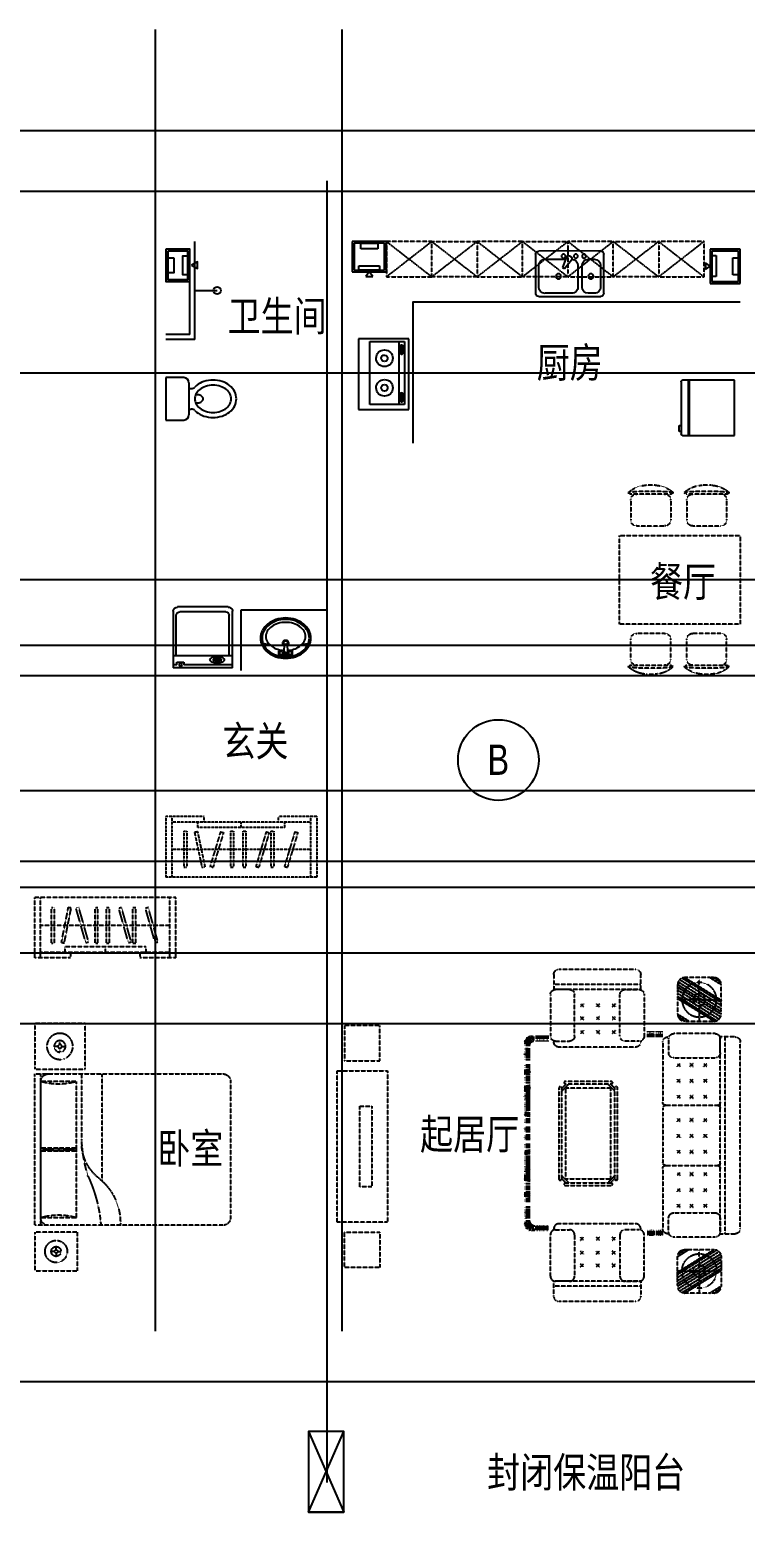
# Model space of a CAD drawing. Extents: x -1000 to 64800, y -15635 to 13400.
# Drawn here: x 11950 to 19050, y -1295 to 13400 of the extents above; entities that cross this region are included whole.
import ezdxf
from ezdxf.enums import TextEntityAlignment as Align

# ---------------------------------------------------------------- set-up
doc = ezdxf.new("R2010")
doc.units = 0
doc.header["$LTSCALE"] = 10
doc.header["$MEASUREMENT"] = 0
doc.linetypes.add('CENTER2', pattern=[1.125, 0.75, -0.125, 0.125, -0.125])
doc.linetypes.add('DASH', pattern=[0.35, 0.25, -0.1])
doc.layers.add('DOTE', color=1, linetype='CENTER2', plot=False)
for name, color, linetype in [('line', 4, 'Continuous'), ('TEXT', 7, 'Continuous'), ('厨具洁具', 8, 'Continuous'), ('平面家具', 134, 'DASH')]:
    doc.layers.add(name, color=color, linetype=linetype)
doc.styles.add('DIM_FONT', font='', dxfattribs={"width": 0.8})
doc.styles.add('ST', font='SIMYOU.TTF', dxfattribs={"width": 0.8})
doc.styles.get("Standard").update_dxf_attribs({"font": 'gbenor.shx', "bigfont": 'gbcbig.shx'})
doc.styles.get('DIM_FONT').set_extended_font_data('Technical')

# ---------------------------------------------------------------- blocks, each defined once
blk = doc.blocks.new('M_C47JEV')
for p, q in [((381, 770), (-381, 770)), ((-465, 250), (-465, 661)), ((-431, 711), (-431, 720)), ((-415, 711), (-275, 711)), ((-225, 661), (-225, 250)), ((-136, 606), (-166, 637)), ((-166, 606), (-136, 637)), ((-9, 606), (21, 637)), ((21, 606), (-9, 637)), ((179, 606), (149, 637)), ((149, 606), (179, 637)), ((225, 661), (225, 250)), ((415, 711), (275, 711)), ((431, 711), (431, 720)), ((465, 250), (465, 661)), ((-136, 469), (-166, 499)), ((-166, 469), (-136, 499)), ((21, 469), (-9, 499)), ((-9, 469), (21, 499)), ((179, 469), (149, 499)), ((149, 469), (179, 499)), ((-136, 342), (-166, 372)), ((-166, 342), (-136, 372)), ((21, 342), (-9, 372)), ((-9, 342), (21, 372)), ((179, 342), (149, 372)), ((149, 342), (179, 372)), ((-431, 50), (-431, 203)), ((431, 200), (-431, 200)), ((431, 150), (-431, 150)), ((-275, 200), (-415, 200)), ((275, 200), (415, 200)), ((431, 200), (431, 50)), ((381, 0), (-381, 0))]:
    blk.add_line(p, q)
for centre, start, end in [((-381, 720), 90, 180), ((381, 720), 360, 90), ((-415, 661), 90, 180), ((-275, 661), 0, 90), ((275, 661), 90, 180), ((415, 661), 0, 90), ((-415, 250), 180, 270), ((-275, 250), 270, 0), ((275, 250), 180, 270), ((415, 250), 270, 0), ((-381, 50), 180, 270), ((381, 50), 270, 0)]:
    blk.add_arc(centre, 50, start, end)
at = {"style": 'DIM_FONT', "width": 0.8, "flags": 9}
for tag in ['XSIZE', 'YSIZE']:
    blk.add_attdef(tag, (0, 0), '', height=0.5, dxfattribs=at)
blk = doc.blocks.new('M_C46QQU')
for p, q in [((-925, 770), (-327, 770)), ((-298, 740), (-298, 230)), ((-269, 770), (269, 770)), ((298, 740), (298, 230)), ((327, 770), (925, 770)), ((-1008, 250), (-1008, 661)), ((-975, 711), (-975, 720)), ((-958, 711), (-818, 711)), ((-768, 661), (-768, 250)), ((-713, 627), (-683, 597)), ((-683, 627), (-713, 597)), ((-556, 627), (-526, 597)), ((-526, 627), (-556, 597)), ((-398, 627), (-368, 597)), ((-368, 627), (-398, 597)), ((-138, 627), (-168, 597)), ((-168, 627), (-138, 597)), ((20, 627), (-11, 597)), ((-11, 627), (20, 597)), ((177, 627), (147, 597)), ((147, 627), (177, 597)), ((368, 627), (398, 597)), ((398, 627), (368, 597)), ((526, 627), (556, 597)), ((556, 627), (526, 597)), ((683, 627), (713, 597)), ((713, 627), (683, 597)), ((768, 661), (768, 250)), ((958, 711), (818, 711)), ((975, 711), (975, 720)), ((1008, 250), (1008, 661)), ((-713, 500), (-683, 469)), ((-683, 500), (-713, 469)), ((-556, 500), (-526, 469)), ((-526, 500), (-556, 469)), ((-398, 500), (-368, 469)), ((-368, 500), (-398, 469)), ((-138, 500), (-168, 469)), ((-168, 500), (-138, 469)), ((20, 500), (-11, 469)), ((-11, 500), (20, 469)), ((177, 500), (147, 469)), ((147, 500), (177, 469)), ((368, 500), (398, 469)), ((398, 500), (368, 469)), ((526, 500), (556, 469)), ((556, 500), (526, 469)), ((683, 500), (713, 469)), ((713, 500), (683, 469)), ((-713, 363), (-683, 332)), ((-683, 363), (-713, 332)), ((-526, 363), (-556, 332)), ((-556, 363), (-526, 332)), ((-398, 363), (-368, 332)), ((-368, 363), (-398, 332)), ((-138, 363), (-168, 332)), ((-168, 363), (-138, 332)), ((-11, 363), (20, 332)), ((20, 363), (-11, 332)), ((177, 363), (147, 332)), ((147, 363), (177, 332)), ((368, 363), (398, 332)), ((398, 363), (368, 332)), ((556, 363), (526, 332)), ((526, 363), (556, 332)), ((683, 363), (713, 332)), ((713, 363), (683, 332)), ((-975, 50), (-975, 203)), ((975, 200), (-975, 200)), ((975, 150), (-975, 150)), ((-818, 200), (-958, 200)), ((818, 200), (958, 200)), ((975, 200), (975, 50)), ((925, 0), (-925, 0))]:
    blk.add_line(p, q)
for centre, radius, start, end in [((-925, 720), 50, 90, 180), ((-328, 740), 30, 360, 90), ((-268, 740), 30, 90, 180), ((268, 740), 30, 0, 90), ((328, 740), 30, 90, 180), ((925, 720), 50, 360, 90), ((-958, 661), 50, 90, 180), ((-818, 661), 50, 0, 90), ((818, 661), 50, 90, 180), ((958, 661), 50, 0, 90), ((-958, 250), 50, 180, 270), ((-818, 250), 50, 270, 0), ((-328, 230), 30, 270, 0), ((-268, 230), 30, 180, 270), ((268, 230), 30, 270, 360), ((328, 230), 30, 180, 270), ((818, 250), 50, 180, 270), ((958, 250), 50, 270, 0), ((-925, 50), 50, 180, 270), ((925, 50), 50, 270, 0)]:
    blk.add_arc(centre, radius, start, end)
at = {"style": 'DIM_FONT', "width": 0.8, "flags": 9}
for tag in ['XSIZE', 'YSIZE']:
    blk.add_attdef(tag, (0, 0), '', height=0.5, dxfattribs=at)
blk = doc.blocks.new('nmgf')
at = {"layer": '平面家具'}
for p, q in [((24435, 21342), (24435, 21548)), ((24435, 21342), (24229, 21342)), ((24435, 21342), (24641, 21342)), ((24435, 21342), (24435, 21136)), ((23925, 20971), (23925, 21031)), ((23940, 20971), (23940, 21031)), ((23949, 20971), (23943, 21031)), ((23952, 20971), (23946, 21031)), ((23960, 20971), (23954, 21031)), ((23969, 20971), (23963, 21031)), ((23978, 20971), (23973, 21031)), ((23985, 20971), (23985, 21031)), ((24012, 20971), (24012, 21031)), ((24026, 20971), (24026, 21031)), ((24030, 20971), (24030, 21031)), ((24044, 20971), (24044, 21031)), ((24046, 20971), (24046, 21031)), ((24051, 20971), (24051, 21031)), ((24051, 20971), (24051, 21031)), ((24052, 20971), (24052, 21031)), ((24066, 20971), (24066, 21031)), ((22759, 20897), (22698, 20910)), ((22758, 20887), (22698, 20887)), ((22760, 20901), (22699, 20915)), ((22761, 20903), (22701, 20928)), ((22763, 20906), (22702, 20931)), ((22764, 20911), (22706, 20940)), ((22766, 20916), (22713, 20955)), ((22771, 20918), (22720, 20962)), ((22773, 20919), (22724, 20966)), ((22776, 20921), (22727, 20970)), ((22777, 20923), (22745, 20980)), ((22783, 20925), (22754, 20982)), ((22789, 20927), (22774, 20988)), ((22793, 20927), (22793, 20988)), ((22816, 20988), (22816, 20928)), ((22829, 20988), (22829, 20928)), ((22833, 20988), (22833, 20928)), ((22848, 20988), (22848, 20928)), ((22849, 20988), (22849, 20928)), ((22855, 20988), (22855, 20928)), ((22855, 20988), (22855, 20928)), ((22856, 20988), (22856, 20928)), ((22869, 20988), (22869, 20928)), ((22879, 20988), (22879, 20928)), ((22887, 20988), (22887, 20928)), ((22888, 20988), (22888, 20928)), ((22903, 20988), (22903, 20928)), ((22917, 20988), (22917, 20928)), ((22927, 20988), (22927, 20928)), ((22933, 20988), (22933, 20928)), ((22758, 20852), (22698, 20858)), ((22758, 20840), (22698, 20846)), ((22758, 20828), (22698, 20828)), ((22758, 20820), (22698, 20820)), ((22758, 20804), (22698, 20808)), ((22758, 20798), (22698, 20802)), ((22758, 20794), (22698, 20798)), ((22758, 20789), (22698, 20793)), ((22758, 20782), (22698, 20782)), ((22758, 20771), (22698, 20771)), ((22758, 20748), (22698, 20748)), ((22758, 20693), (22698, 20693)), ((22758, 20686), (22698, 20686)), ((22758, 20671), (22698, 20671)), ((22758, 20651), (22698, 20640)), ((22758, 20643), (22698, 20632)), ((22758, 20639), (22698, 20628)), ((22758, 20635), (22698, 20624)), ((22758, 20633), (22698, 20621)), ((22758, 20626), (22698, 20615)), ((22758, 20621), (22698, 20610)), ((22758, 20620), (22698, 20609)), ((22758, 20599), (22698, 20599)), ((22758, 20575), (22698, 20575)), ((22758, 20573), (22698, 20573)), ((22758, 20559), (22698, 20559)), ((22758, 20558), (22698, 20558)), ((22758, 20555), (22698, 20555)), ((22758, 20554), (22698, 20554)), ((22758, 20543), (22698, 20543)), ((22758, 20519), (22698, 20519)), ((22758, 20493), (22698, 20480)), ((22758, 20492), (22698, 20479)), ((22758, 20485), (22698, 20472)), ((22758, 20482), (22698, 20469)), ((22758, 20478), (22698, 20465)), ((22758, 20477), (22698, 20464)), ((22758, 20474), (22698, 20461)), ((22758, 20466), (22698, 20453)), ((22758, 20464), (22698, 20451)), ((22758, 20461), (22698, 20448)), ((22758, 20447), (22698, 20434)), ((22758, 20431), (22698, 20431)), ((23043, 20472), (23043, 19563)), ((23053, 20482), (23058, 20482)), ((23068, 20435), (23141, 20507)), ((23068, 20463), (23112, 20507)), ((23068, 20472), (23068, 19563)), ((23094, 20522), (23094, 20517)), ((23563, 20532), (23104, 20532)), ((23563, 20507), (23104, 20507)), ((23598, 20435), (23526, 20507)), ((23598, 20463), (23554, 20507)), ((23573, 20522), (23573, 20517)), ((23598, 19563), (23598, 20472)), ((23613, 20482), (23608, 20482)), ((23623, 19563), (23623, 20472)), ((22758, 20414), (22698, 20414)), ((22758, 20399), (22698, 20399)), ((22758, 20390), (22698, 20396)), ((22758, 20387), (22698, 20393)), ((22758, 20379), (22698, 20385)), ((22758, 20370), (22698, 20375)), ((22758, 20361), (22698, 20366)), ((22758, 20354), (22698, 20354)), ((22758, 20349), (22698, 20349)), ((22758, 20342), (22698, 20342)), ((22758, 20327), (22698, 20327)), ((22758, 20314), (22698, 20314)), ((22758, 20303), (22698, 20303)), ((22758, 20302), (22698, 20302)), ((22758, 20297), (22698, 20297)), ((22758, 20288), (22698, 20288)), ((22758, 20283), (22698, 20283)), ((22758, 20277), (22698, 20277)), ((22758, 20264), (22698, 20264)), ((22758, 20252), (22698, 20252)), ((22758, 20247), (22698, 20247)), ((22758, 20218), (22698, 20227)), ((22758, 20203), (22698, 20212)), ((22758, 20197), (22698, 20207)), ((22758, 20185), (22698, 20194)), ((22758, 20159), (22698, 20159)), ((22758, 20147), (22698, 20147)), ((22758, 20136), (22698, 20136)), ((22758, 20130), (22698, 20130)), ((22758, 20127), (22698, 20127)), ((22758, 20077), (22698, 20077)), ((22758, 20070), (22698, 20065)), ((22758, 20069), (22698, 20064)), ((22758, 20061), (22698, 20056)), ((22758, 20058), (22698, 20054)), ((22758, 20054), (22698, 20049)), ((22758, 20034), (22698, 20034)), ((22758, 20000), (22698, 20000)), ((22758, 19981), (22698, 19986)), ((22758, 19976), (22698, 19981)), ((22758, 19974), (22698, 19979)), ((22758, 19966), (22698, 19971)), ((22758, 19965), (22698, 19970)), ((22758, 19958), (22698, 19958)), ((22758, 19908), (22698, 19908)), ((22758, 19905), (22698, 19905)), ((22758, 19899), (22698, 19899)), ((22758, 19887), (22698, 19887)), ((22758, 19876), (22698, 19876)), ((22758, 19850), (22698, 19841)), ((22758, 19837), (22698, 19828)), ((22758, 19832), (22698, 19822)), ((22758, 19817), (22698, 19808)), ((22758, 19788), (22698, 19788)), ((22758, 19782), (22698, 19782)), ((22758, 19771), (22698, 19771)), ((22758, 19757), (22698, 19757)), ((22758, 19752), (22698, 19752)), ((22758, 19747), (22698, 19747)), ((22758, 19738), (22698, 19738)), ((22758, 19732), (22698, 19732)), ((22758, 19732), (22698, 19732)), ((22758, 19721), (22698, 19721)), ((22758, 19708), (22698, 19708)), ((22758, 19692), (22698, 19692)), ((22758, 19685), (22698, 19685)), ((22758, 19681), (22698, 19681)), ((22758, 19674), (22698, 19668)), ((22758, 19665), (22698, 19659)), ((22758, 19656), (22698, 19650)), ((22758, 19648), (22698, 19642)), ((22758, 19644), (22698, 19639)), ((22758, 19636), (22698, 19636)), ((22758, 19620), (22698, 19620)), ((22758, 19604), (22698, 19604)), ((22758, 19588), (22698, 19601)), ((22758, 19574), (22698, 19587)), ((22758, 19571), (22698, 19584)), ((22758, 19568), (22698, 19581)), ((22758, 19560), (22698, 19573)), ((22758, 19558), (22698, 19571)), ((22758, 19557), (22698, 19570)), ((22758, 19552), (22698, 19565)), ((22758, 19550), (22698, 19563)), ((22758, 19543), (22698, 19556)), ((22758, 19542), (22698, 19555)), ((23053, 19553), (23058, 19553)), ((23068, 19600), (23141, 19527)), ((23068, 19571), (23112, 19527)), ((23598, 19600), (23526, 19527)), ((23598, 19571), (23554, 19527)), ((23613, 19553), (23608, 19553)), ((22758, 19516), (22698, 19516)), ((22758, 19491), (22698, 19491)), ((22758, 19481), (22698, 19481)), ((22758, 19480), (22698, 19480)), ((22758, 19476), (22698, 19476)), ((22758, 19475), (22698, 19475)), ((22758, 19461), (22698, 19461)), ((22758, 19460), (22698, 19460)), ((22758, 19436), (22698, 19436)), ((22758, 19415), (22698, 19426)), ((22758, 19413), (22698, 19425)), ((22758, 19409), (22698, 19420)), ((22758, 19402), (22698, 19413)), ((22758, 19400), (22698, 19411)), ((22758, 19395), (22698, 19406)), ((22758, 19392), (22698, 19403)), ((23094, 19512), (23094, 19517)), ((23104, 19527), (23563, 19527)), ((23104, 19502), (23563, 19502)), ((23573, 19512), (23573, 19517)), ((22758, 19384), (22698, 19395)), ((22758, 19364), (22698, 19364)), ((22758, 19348), (22698, 19348)), ((22758, 19341), (22698, 19341)), ((22758, 19286), (22698, 19286)), ((22758, 19264), (22698, 19264)), ((22758, 19253), (22698, 19253)), ((22758, 19246), (22698, 19242)), ((22758, 19241), (22698, 19237)), ((22758, 19237), (22698, 19232)), ((22758, 19231), (22698, 19227)), ((22758, 19214), (22698, 19214)), ((22758, 19207), (22698, 19207)), ((22758, 19194), (22698, 19189)), ((22758, 19182), (22698, 19177)), ((22758, 19147), (22698, 19147)), ((22759, 19138), (22698, 19124)), ((22760, 19133), (22699, 19119)), ((22761, 19131), (22701, 19107)), ((22763, 19128), (22702, 19104)), ((22764, 19124), (22706, 19095)), ((22766, 19119), (22713, 19079)), ((22771, 19117), (22720, 19073)), ((22773, 19115), (22724, 19068)), ((22776, 19113), (22727, 19065)), ((22777, 19111), (22745, 19055)), ((22783, 19110), (22754, 19052)), ((22789, 19108), (22774, 19047)), ((22793, 19107), (22793, 19047)), ((22816, 19047), (22816, 19107)), ((22829, 19047), (22829, 19107)), ((22833, 19047), (22833, 19107)), ((22848, 19047), (22848, 19107)), ((22849, 19047), (22849, 19107)), ((22855, 19047), (22855, 19107)), ((22855, 19047), (22855, 19107)), ((22856, 19047), (22856, 19107)), ((22869, 19047), (22869, 19107)), ((22879, 19047), (22879, 19107)), ((22887, 19047), (22887, 19107)), ((22888, 19047), (22888, 19107)), ((22903, 19047), (22903, 19107)), ((22917, 19047), (22917, 19107)), ((22927, 19047), (22927, 19107)), ((22933, 19047), (22933, 19107)), ((23925, 19063), (23925, 19003)), ((23940, 19063), (23940, 19003)), ((23949, 19063), (23943, 19003)), ((23952, 19063), (23946, 19003)), ((23960, 19063), (23954, 19003)), ((23969, 19063), (23963, 19003)), ((23978, 19063), (23973, 19003)), ((23985, 19063), (23985, 19003)), ((24012, 19063), (24012, 19003)), ((24026, 19063), (24026, 19003)), ((24030, 19063), (24030, 19003)), ((24044, 19063), (24044, 19003)), ((24046, 19063), (24046, 19003)), ((24051, 19063), (24051, 19003)), ((24051, 19063), (24051, 19003)), ((24052, 19063), (24052, 19003)), ((24066, 19063), (24066, 19003)), ((24435, 18653), (24435, 18860)), ((24435, 18653), (24229, 18653)), ((24435, 18653), (24641, 18653)), ((24435, 18653), (24435, 18447))]:
    blk.add_line(p, q, dxfattribs=at)
blk.add_lwpolyline([(23558, 20467), (23108, 20467), (23108, 19567), (23558, 19567)], close=True, dxfattribs=at)
for centre, start, end in [((23053, 20472), 90, 180), ((23058, 20472), 0, 90), ((23104, 20522), 90, 180), ((23104, 20517), 180, 270), ((23563, 20522), 0, 90), ((23563, 20517), 270, 0), ((23608, 20472), 90, 180), ((23613, 20472), 0, 90), ((23053, 19563), 180, 270), ((23058, 19563), 270, 0), ((23608, 19563), 180, 270), ((23613, 19563), 270, 0), ((23104, 19517), 90, 180), ((23104, 19512), 180, 270), ((23563, 19517), 0, 90), ((23563, 19512), 270, 0)]:
    blk.add_arc(centre, 10, start, end, dxfattribs=at)
for major_axis in [(-121, 121), (-43.2, 43.2)]:
    blk.add_ellipse((24435, 21342), major_axis=major_axis, ratio=1, start_param=0.785398, end_param=7.068583, dxfattribs=at)
at = {"layer": '平面家具', "extrusion": (0, 0, -1)}
for major_axis in [(121, 121), (43.2, 43.2)]:
    blk.add_ellipse((24435, 18653), major_axis=major_axis, ratio=1, start_param=3.926991, end_param=10.210176, dxfattribs=at)
at = {"layer": '平面家具', "extrusion": (0, 0, -1), "zscale": -1}
for name, p, rotation in [('M_C47JEV', (-23423, 21643), 180), ('M_C46QQU', (-24842, 19998), 270)]:
    blk.add_blockref(name, p, dxfattribs=dict(at, rotation=rotation))
at = {"layer": '平面家具'}
blk.add_blockref('M_C47JEV', (23423, 18352), dxfattribs=at)
mesh = blk.add_polyface(dxfattribs=at)
corners = [(24608, 21557), (24632, 21541), (24606, 21557), (24643, 21524), (24583, 21561), (24583, 21562), (24643, 21524), (24583, 21561), (24583, 21562), (24647, 21518), (24577, 21562), (24652, 21492), (24540, 21562), (24652, 21337), (24289, 21562), (24652, 21336), (24289, 21561), (24652, 21316), (24264, 21557), (24652, 21286), (24240, 21541), (24652, 21253), (24225, 21518), (24652, 21224), (24220, 21492), (24220, 21492), (24652, 21224), (24220, 21492), (24220, 21467), (24652, 21199), (24220, 21466), (24652, 21199), (24220, 21438), (24647, 21173), (24220, 21405), (24632, 21150), (24220, 21375), (24608, 21134), (24220, 21355), (24583, 21130), (24583, 21130), (24220, 21354), (24583, 21130), (24583, 21129), (24220, 21199), (24331, 21130), (24220, 21199), (24331, 21130), (24225, 21173), (24295, 21130), (24229, 21167), (24289, 21130), (24229, 21167), (24289, 21129), (24240, 21150), (24266, 21134), (24264, 21134)]
mesh.append_faces([[corners[k] for k in face] for face in [(0, 0, 2, 1), (1, 2, 4, 3), (3, 4, 7, 6), (5, 5, 8, 7), (6, 8, 10, 9), (9, 10, 12, 11), (11, 12, 14, 13), (13, 14, 16, 15), (15, 16, 18, 17), (17, 18, 20, 19), (19, 20, 22, 21), (21, 22, 24, 23), (23, 24, 27, 26), (26, 25, 28, 29), (29, 28, 30, 31), (31, 30, 32, 33), (33, 32, 34, 35), (35, 34, 36, 37), (37, 36, 38, 40), (40, 39, 43, 43), (39, 38, 41, 42), (42, 41, 44, 45), (45, 44, 46, 47), (47, 46, 48, 49), (49, 48, 50, 51), (51, 50, 52, 53), (53, 52, 54, 55), (55, 54, 56, 56)]], dxfattribs={"vtx0": -1, "vtx2": -1})
mesh = blk.add_polyface(dxfattribs=at)
corners = [(24608, 18439), (24632, 18454), (24606, 18438), (24643, 18471), (24583, 18434), (24583, 18434), (24643, 18471), (24583, 18434), (24583, 18434), (24647, 18477), (24577, 18434), (24652, 18503), (24540, 18434), (24652, 18659), (24289, 18434), (24652, 18659), (24289, 18434), (24652, 18679), (24264, 18439), (24652, 18709), (24240, 18454), (24652, 18742), (24225, 18477), (24652, 18771), (24220, 18503), (24220, 18503), (24652, 18771), (24220, 18503), (24220, 18529), (24652, 18797), (24220, 18529), (24652, 18797), (24220, 18557), (24647, 18822), (24220, 18590), (24632, 18846), (24220, 18620), (24608, 18861), (24220, 18641), (24583, 18866), (24583, 18866), (24220, 18641), (24583, 18866), (24583, 18866), (24220, 18797), (24331, 18866), (24220, 18797), (24331, 18866), (24225, 18822), (24295, 18866), (24229, 18828), (24289, 18866), (24229, 18829), (24289, 18866), (24240, 18846), (24266, 18861), (24264, 18861)]
mesh.append_faces([[corners[k] for k in face] for face in [(0, 0, 2, 1), (1, 2, 4, 3), (3, 4, 7, 6), (5, 5, 8, 7), (6, 8, 10, 9), (9, 10, 12, 11), (11, 12, 14, 13), (13, 14, 16, 15), (15, 16, 18, 17), (17, 18, 20, 19), (19, 20, 22, 21), (21, 22, 24, 23), (23, 24, 27, 26), (26, 25, 28, 29), (29, 28, 30, 31), (31, 30, 32, 33), (33, 32, 34, 35), (35, 34, 36, 37), (37, 36, 38, 40), (40, 39, 43, 43), (39, 38, 41, 42), (42, 41, 44, 45), (45, 44, 46, 47), (47, 46, 48, 49), (49, 48, 50, 51), (51, 50, 52, 53), (53, 52, 54, 55), (55, 54, 56, 56)]], dxfattribs={"vtx0": -1, "vtx2": -1})
blk = doc.blocks.new('2333')
at = {"layer": '平面家具'}
for points in [[(1447243, -1924083), (1445743, -1924083), (1445743, -1923583), (1447243, -1923583)], [(1445293, -1924008), (1445643, -1924008), (1445643, -1923658), (1445293, -1923658)], [(1446893, -1923858), (1446093, -1923858), (1446093, -1923738), (1446893, -1923738)], [(1447693, -1924008), (1447343, -1924008), (1447343, -1923658), (1447693, -1923658)]]:
    blk.add_lwpolyline(points, close=True, dxfattribs=at)
blk = doc.blocks.new('A$C43944DE8')
at = {"layer": '平面家具'}
for p, q in [((1674, 2225), (1636, 2225)), ((1693, 2244), (1693, 2282)), ((1693, 2206), (1693, 2168)), ((1712, 2225), (1750, 2225)), ((1943, 1952), (76, 1952)), ((1273, 890), (1273, 1952)), ((1476, 1293), (1476, 1952)), ((1883, 452), (1883, 1952)), ((1943, 452), (1943, 1952)), ((0, 1876), (0, 528)), ((1527, 1188), (1527, 1876)), ((1527, 1876), (1883, 1876)), ((1883, 528), (1883, 1876)), ((1527, 1216), (1883, 1216)), ((1527, 528), (1527, 1216)), ((1883, 1188), (1527, 1188)), ((76, 452), (1943, 452)), ((1883, 528), (1527, 528)), ((1714, 192), (1682, 192)), ((1730, 208), (1730, 240)), ((1730, 175), (1730, 143)), ((1746, 192), (1778, 192))]:
    blk.add_line(p, q, dxfattribs=at)
for points in [[(1943, 2000), (1443, 2000), (1443, 2450), (1943, 2450)], [(1943, 0), (1517, 0), (1517, 383), (1943, 383)]]:
    blk.add_lwpolyline(points, close=True, dxfattribs=at)
for centre, radius, start, end in [((76, 1876), 76.2, 90, 180), ((1807, 1876), 76, 0, 90), ((1705, 2486), 635, 253.7398, 286.2602), ((1021, 1275), 457, 307.4298, 355.5017), ((-42, 1380), 1521, 343.0571, 356.6935), ((1705, 1826), 635, 253.7398, 286.2602), ((1705, 578), 635, 73.7398, 106.2602), ((1654, 478), 561, 129.3578, 182.6396), ((2691, 343), 1409, 155.0769, 175.5755), ((76, 528), 76.2, 180, 270), ((1705, -81), 635, 73.7398, 106.2602), ((1807, 528), 76, 270, 0)]:
    blk.add_arc(centre, radius, start, end, dxfattribs=at)
for centre, major_axis, start_param, end_param in [((1693, 2225), (0, 129), -1.570330743424031, 4.712854563755555), ((1693, 2225), (-40.1, 40.1), 3.928464393698623, 10.21164970087821), ((1693, 2225), (13.4, 13.4), 6.283185307179586, 12.56637061435917), ((1730, 192), (0, 110), -1.570628, 4.712557), ((1730, 192), (34.2, 34.2), 5.499261, 11.782446), ((1730, 192), (-11.4, 11.4), 4.712389, 10.995574)]:
    blk.add_ellipse(centre, major_axis=major_axis, ratio=1, start_param=start_param, end_param=end_param, dxfattribs=at)
blk = doc.blocks.new('fasfg')
at = {"layer": '平面家具'}
for p, q in [((35406, 26479), (35493, 26479)), ((35962, 26479), (36049, 26479)), ((35247, 26391), (35652, 26391)), ((35252, 26332), (35252, 26134)), ((35648, 26332), (35648, 26134)), ((35803, 26391), (36208, 26391)), ((35807, 26332), (35807, 26134)), ((36203, 26332), (36203, 26134)), ((35311, 26074), (35588, 26074)), ((35867, 26074), (36144, 26074)), ((36316, 25982), (35116, 25982)), ((35116, 25982), (35116, 25102)), ((36316, 25102), (36316, 25982)), ((35116, 25102), (36316, 25102)), ((35588, 25011), (35311, 25011)), ((36144, 25011), (35867, 25011)), ((35252, 24753), (35252, 24951)), ((35648, 24753), (35648, 24951)), ((35807, 24753), (35807, 24951)), ((36203, 24753), (36203, 24951)), ((35652, 24694), (35247, 24694)), ((36208, 24694), (35803, 24694)), ((35493, 24606), (35406, 24606)), ((36049, 24606), (35962, 24606))]:
    blk.add_line(p, q, dxfattribs=at)
for centre, radius, start, end in [((35415, 26201), 278, 91.7651, 130.7265), ((35485, 26201), 278, 49.2735, 88.2349), ((35970, 26201), 278, 91.7651, 130.7265), ((36040, 26201), 278, 49.2735, 88.2349), ((35239, 26405), 8.8, 130.7265, 202.67), ((35247, 26409), 17.6, 202.67, 270), ((35450, 24034), 2387, 84.8023, 95.1977), ((35311, 26332), 59.4, 90, 180), ((35588, 26332), 59.4, 0, 90), ((35652, 26409), 17.6, 270, 337.33), ((35660, 26405), 8.8, 337.33, 49.2735), ((35795, 26405), 8.8, 130.7265, 202.67), ((35803, 26409), 17.6, 202.67, 270), ((36005, 24034), 2387, 84.8023, 95.1977), ((35867, 26332), 59.4, 90, 180), ((36144, 26332), 59.4, 0, 90), ((36208, 26409), 17.6, 270, 337.33), ((36216, 26405), 8.8, 337.33, 49.2735), ((35311, 26134), 59.4, 180, 270), ((35588, 26134), 59.4, 270, 0), ((35867, 26134), 59.4, 180, 270), ((36144, 26134), 59.4, 270, 0), ((35311, 24951), 59.4, 90, 180), ((35588, 24951), 59.4, 0, 90), ((35867, 24951), 59.4, 90, 180), ((36144, 24951), 59.4, 0, 90), ((35247, 24676), 17.6, 90, 157.33), ((35311, 24753), 59.4, 180, 270), ((35588, 24753), 59.4, 270, 0), ((35652, 24676), 17.6, 22.67, 90), ((35803, 24676), 17.6, 90, 157.33), ((35867, 24753), 59.4, 180, 270), ((36144, 24753), 59.4, 270, 0), ((36208, 24676), 17.6, 22.67, 90), ((35239, 24680), 8.8, 157.33, 229.2735), ((35450, 27051), 2387, 264.8023, 275.1977), ((35415, 24884), 278, 229.2735, 268.2349), ((35485, 24884), 278, 271.7651, 310.7265), ((35660, 24680), 8.8, 310.7265, 22.67), ((35795, 24680), 8.8, 157.33, 229.2735), ((36005, 27051), 2387, 264.8023, 275.1977), ((35970, 24884), 278, 229.2735, 268.2349), ((36040, 24884), 278, 271.7651, 310.7265), ((36216, 24680), 8.8, 310.7265, 22.67)]:
    blk.add_arc(centre, radius, start, end, dxfattribs=at)
blk = doc.blocks.new('xxx')
at = {"layer": '厨具洁具'}
for p, q in [((-3259, -1755), (-3820, -1755)), ((-3383, -2345), (-3383, -1755)), ((-3290, -1755), (-3290, -2238)), ((-3259, -1755), (-3259, -2345)), ((-3863, -1798), (-3863, -2302)), ((-3816, -1822), (-3816, -2279)), ((-3382, -1787), (-3781, -1787)), ((-3356, -1881), (-3341, -1881)), ((-3356, -1936), (-3356, -1881)), ((-3334, -1867), (-3343, -1867)), ((-3341, -1881), (-3341, -1936)), ((-3341, -1936), (-3356, -1936)), ((-3333, -1945), (-3343, -1945)), ((-3820, -2345), (-3259, -2345)), ((-3382, -2313), (-3781, -2313)), ((-3315, -2309), (-3315, -2238)), ((-3315, -2238), (-3289, -2238)), ((-3289, -2309), (-3315, -2309)), ((-3290, -2309), (-3290, -2345))]:
    blk.add_line(p, q, dxfattribs=at)
at = {"layer": '厨具洁具', "extrusion": (0, 0, -1)}
for centre, major_axis, start_param, end_param in [((-3820, -1798), (-42.7, 0), -0.000015, 1.570782), ((-3781, -1822), (-34.2, 0), -0.000021, 1.570775), ((-3219, -1908), (109, 109), 3.926991, 4.115544), ((-3219, -1908), (109, 109), 3.738438, 3.926991), ((-3279, -1896), (-65.6, 65.6), 5.68634, 5.929486), ((-3316, -1879), (-36.2, 36.2), 5.929486, 6.336245), ((-3340, -1853), (-11.5, 11.5), 0.05306, 0.785398), ((-3272, -1898), (-57.1, 57.1), 5.715274, 5.750216), ((-3316, -1887), (-25, 25), 5.750216, 6.054732), ((-3343, -1870), (-2.44, 2.44), 6.054732, 7.068583), ((-3343, -1870), (-2.44, 2.44), 0.785398, 1.79925), ((-3340, -1853), (-11.5, 11.5), 0.785398, 1.517736), ((-3370, -1887), (25, 25), 0.228454, 0.532969), ((-3414, -1898), (57.1, 57.1), 0.532969, 0.678963), ((-3334, -1870), (-2.44, 2.44), 0.785398, 1.79925), ((-3485, -1906), (107, 107), 0.678963, 0.785398), ((-3485, -1906), (-107, 107), 2.356194, 2.462629), ((-3361, -1887), (25, 25), 0.228454, 0.532969), ((-3363, -1879), (-36.2, 36.2), 1.517736, 1.924496), ((-3405, -1898), (57.1, 57.1), 0.532969, 0.678963), ((-3476, -1906), (-107, 107), 2.24976, 2.356194), ((-3476, -1906), (107, 107), 0.785398, 0.891833), ((-3401, -1896), (65.6, 65.6), 0.353699, 0.596845), ((-3461, -1908), (109, 109), 0.596845, 0.785398), ((-3461, -1908), (109, 109), 0.785398, 0.973951), ((-3279, -1919), (65.6, 65.6), 3.495292, 3.738438), ((-3316, -1937), (-36.2, 36.2), 4.659329, 5.066088), ((-3340, -1963), (-11.5, 11.5), 3.926991, 4.659329), ((-3316, -1925), (-25, 25), 4.940843, 5.167649), ((-3343, -1941), (2.44, 2.44), 2.356194, 3.370046), ((-3343, -1941), (-2.44, 2.44), 2.913139, 3.926991), ((-3370, -1925), (-25, 25), 2.608624, 2.913139), ((-3340, -1963), (-11.5, 11.5), 3.194653, 3.926991), ((-3414, -1913), (-57.1, 57.1), 2.462629, 2.608624), ((-3334, -1941), (-2.44, 2.44), 3.926991, 4.240198), ((-3334, -1941), (-2.44, 2.44), 2.913139, 3.926991), ((-3361, -1925), (-25, 25), 2.608624, 2.913139), ((-3363, -1937), (36.2, 36.2), 1.217097, 1.623856), ((-3405, -1913), (57.1, 57.1), 0.891833, 1.037827), ((-3401, -1919), (-65.6, 65.6), 2.544747, 2.787893), ((-3820, -2302), (-42.7, 0), 4.712376, 6.283172), ((-3781, -2279), (-34.2, 0), 4.712326, 6.283123), ((-3289, -2271), (-10.6, 10.6), 0.785398, 7.068583)]:
    blk.add_ellipse(centre, major_axis=major_axis, ratio=1, start_param=start_param, end_param=end_param, dxfattribs=at)
at = {"layer": '厨具洁具', "text_generation_flag": 4, "width": 0.8, "flags": 9}
for tag in ['YSIZE', 'XSIZE']:
    blk.add_attdef(tag, (-3259, -2050), '', height=0.428, rotation=90, dxfattribs=at)
blk = doc.blocks.new('$plan$00001629')
for p, q in [((-252, -170), (-172, -150)), ((-75, -35), (-75, -85)), ((-75, -35), (75, -35)), ((-75, -85), (-21, -85)), ((-16, -146), (-25, -35)), ((16, -146), (25, -35)), ((21, -85), (75, -85)), ((75, -35), (75, -85)), ((172, -150), (252, -170))]:
    blk.add_line(p, q)
for centre, radius in [((-50, -60), 20), ((1, -60), 10), ((50, -60), 20)]:
    blk.add_circle(centre, radius)
for centre, radius, start, end in [((0, -340), 340, 90, 108.7907), ((0, -340), 340, 71.2093, 90), ((-90, -230), 190, 153.24, 180), ((-90, -230), 173, 153.24, 180), ((-46, -252), 239, 129.4007, 153.24), ((-46, -252), 222, 129.4007, 153.24), ((-53, -278), 174, 126.0274, 150.3366), ((-18, -286), 283, 108.7907, 129.4007), ((-18, -286), 266, 108.7907, 129.4007), ((-21, -322), 229, 106.7647, 126.0274), ((0, -340), 323, 90, 108.7907), ((0, -391), 301, 93.9271, 106.7647), ((0, -170), 35, 118.7783, 61.2217), ((0, -170), 25, 129.0728, 50.9272), ((0, -146), 16.3, 180, 0), ((0, -340), 323, 71.2093, 90), ((0, -391), 301, 73.2353, 86.0729), ((21, -322), 229, 53.9726, 73.2353), ((18, -286), 266, 50.5993, 71.2093), ((18, -286), 283, 50.5993, 71.2093), ((53, -278), 174, 29.6634, 53.9726), ((46, -252), 222, 26.76, 50.5993), ((46, -252), 239, 26.76, 50.5993), ((90, -230), 173, 0, 26.76), ((90, -230), 190, 0, 26.76), ((-90, -230), 190, 180, 206.76), ((-90, -230), 173, 180, 206.76), ((-46, -208), 239, 206.76, 230.5993), ((-46, -208), 222, 206.76, 230.5993), ((-102, -250), 118, 150.3366, 180), ((-102, -250), 118, 180, 209.6634), ((-53, -222), 174, 209.6634, 233.9726), ((53, -222), 174, 306.0274, 330.3366), ((46, -208), 222, 309.4007, 333.24), ((46, -208), 239, 309.4007, 333.24), ((102, -250), 118, 0, 29.6634), ((102, -250), 118, 330.3366, 0), ((90, -230), 173, 333.24, 0), ((90, -230), 190, 333.24, 0), ((-18, -174), 283, 230.5993, 251.2093), ((-18, -174), 266, 230.5993, 251.2093), ((-21, -178), 229, 233.9726, 253.2353), ((0, -120), 340, 251.2093, 270), ((0, -120), 323, 251.2093, 270), ((0, -109), 301, 253.2353, 270), ((0, -109), 301, 270, 286.7647), ((0, -120), 323, 270, 288.7907), ((0, -120), 340, 270, 288.7907), ((21, -178), 229, 286.7647, 306.0274), ((18, -174), 266, 288.7907, 309.4007), ((18, -174), 283, 288.7907, 309.4007)]:
    blk.add_arc(centre, radius, start, end)
blk = doc.blocks.new('$lvtry$00000005')
for p, q in [((-210, 0, 0), (-210, -180, 0)), ((210, 0, 0), (-210, 0, 0)), ((210, -180, 0), (210, 0, 0)), ((160, -230, 0), (-160, -230, 0)), ((-101, -230, 0), (-101, -254, 0)), ((101, -230, 0), (101, -254, 0))]:
    blk.add_line(p, q)
at = {"elevation": 0}
blk.add_lwpolyline([(-135, -469, 0.080312), (-123, -544, 0.089014), (-92, -602, 0.104918), (-46, -639, 0.119812), (0, -650, 0.119812), (46, -639, 0.104918), (92, -602, 0.089014), (123, -544, 0.080312), (135, -469, 0.080312), (123, -395, 0.089014), (92, -337, 0.104918), (46, -300, 0.119812), (0, -288, 0.119812), (-46, -300, 0.104918), (-92, -337, 0.089014), (-123, -395, 0.080312)], format="xyb", close=True, dxfattribs=at)
for points in [[(-35, -295, 0.013578), (-36, -298, 0.073567), (-39, -318, 0.073567)], [(-39, -318, 0.073567), (-36, -339, 0.084454), (-27, -356, 0.10642), (-14, -368, 0.129709), (0, -372, 0.129709), (14, -368, 0.10642), (27, -356, 0.084454), (36, -339, 0.073567), (39, -318, 0.073567), (36, -298, 0.014016), (35, -295, 0.10642)]]:
    blk.add_lwpolyline(points, format="xyb", dxfattribs=at)
for centre, radius, start, end in [((-160, -180, 0), 50, 180, 270), ((20, -427, 0), 194, 134.8144, 141.2863), ((-151, -254, 0), 50, 314.8144, 0), ((151, -254, 0), 50, 180, 225.2555), ((-20, -427, 0), 194, 38.7137, 45.2555), ((160, -180, 0), 50, 270, 0), ((102, -469, 0), 287, 161.6333, 180), ((52, -453, 0), 235, 141.2863, 161.6333), ((-52, -453, 0), 235, 18.3667, 38.7137), ((-102, -469, 0), 287, 0, 18.3667), ((102, -469, 0), 287, 180, 198.3667), ((52, -486, 0), 235, 198.3667, 218.7137), ((-52, -486, 0), 235, 321.2863, 341.6333), ((-102, -469, 0), 287, 341.6333, 0), ((20, -512, 0), 194, 218.7137, 242.6714), ((0, -551, 0), 150, 242.6714, 270), ((0, -551, 0), 150, 270, 297.3286), ((-20, -512, 0), 194, 297.3286, 321.2863)]:
    blk.add_arc(centre, radius, start, end)
blk = doc.blocks.new('241')
at = {"layer": '厨具洁具', "ltscale": 5}
for points in [[(107390, 15869), (107423, 15927), (107356, 15927)], [(107230, 15613), (107550, 15613), (107550, 15853), (107230, 15853)], [(107250, 15633), (107530, 15633), (107530, 15833), (107250, 15833)], [(107298, 15833), (107484, 15833), (107484, 15783), (107298, 15783)], [(107315, 15693), (107464, 15693), (107464, 15633), (107315, 15633)]]:
    blk.add_lwpolyline(points, close=True, dxfattribs=at)
blk = doc.blocks.new('ll')
at = {"layer": '厨具洁具'}
for p, q in [((2807, 33), (2787, 33)), ((2787, 33), (2787, -26)), ((2807, -457), (2807, 57)), ((2822, 75), (3337, 75)), ((2876, -475), (2876, 75)), ((2886, -475), (2886, 75)), ((3337, 75), (3337, -475)), ((2787, -26), (2807, -26)), ((3337, -475), (2822, -475))]:
    blk.add_line(p, q, dxfattribs=at)
for centre, start_param, end_param in [((2822, 57), 0, 1.570796), ((2822, -457), 1.570796, 3.141593)]:
    blk.add_ellipse(centre, major_axis=(0, 17.7), ratio=0.830247, start_param=start_param, end_param=end_param, dxfattribs=at)
blk = doc.blocks.new('cj')
at = {"layer": '厨具洁具'}
for p, q in [((-2713, 12150), (-2013, 12150)), ((-2713, 11650), (-2713, 12150)), ((-2013, 12150), (-2013, 11650)), ((-2063, 12037), (-2686, 12037)), ((-2686, 12037), (-2686, 11694)), ((-2063, 11694), (-2063, 12037)), ((-2013, 11650), (-2713, 11650)), ((-2686, 11750), (-2063, 11750)), ((-2686, 11694), (-2063, 11694)), ((-2653, 11728), (-2653, 11716)), ((-2578, 11718), (-2643, 11718)), ((-2643, 11718), (-2643, 11702)), ((-2643, 11702), (-2578, 11702)), ((-2578, 11702), (-2578, 11718)), ((-2562, 11727), (-2562, 11716)), ((-2180, 11728), (-2180, 11716)), ((-2105, 11718), (-2170, 11718)), ((-2170, 11718), (-2170, 11702)), ((-2170, 11702), (-2105, 11702)), ((-2105, 11702), (-2105, 11718)), ((-2089, 11727), (-2089, 11716))]:
    blk.add_line(p, q, dxfattribs=at)
for points in [[(-2562, 11727, 0.259034), (-2564, 11730, 0.076276), (-2575, 11735, 0.036515), (-2589, 11737, 0.026615), (-2608, 11738, 0.026615), (-2626, 11737, 0.036515), (-2640, 11735, 0.076276), (-2651, 11730, 0.259034), (-2653, 11727, 0.078462), (-2653, 11725, 0.056762)], [(-2562, 11716, 0.259034), (-2564, 11719, 0.076276), (-2575, 11724, 0.036515), (-2589, 11727, 0.026615), (-2608, 11728, 0.026615), (-2626, 11727, 0.036515), (-2640, 11724, 0.076276), (-2651, 11719, 0.259034), (-2653, 11716, 0.259034), (-2651, 11713, 0.056762), (-2643, 11709, 0.036515)], [(-2578, 11707, 0.008736), (-2575, 11708, 0.076276), (-2564, 11713, 0.259034), (-2562, 11716, 0.259034)], [(-2089, 11727, 0.259034), (-2091, 11730, 0.076276), (-2102, 11735, 0.036515), (-2116, 11737, 0.026615), (-2135, 11738, 0.026615), (-2153, 11737, 0.036515), (-2167, 11735, 0.076276), (-2178, 11730, 0.259034), (-2180, 11727, 0.078462), (-2180, 11725, 0.056762)], [(-2089, 11716, 0.259034), (-2091, 11719, 0.076276), (-2102, 11724, 0.036515), (-2116, 11727, 0.026615), (-2135, 11728, 0.026615), (-2153, 11727, 0.036515), (-2167, 11724, 0.076276), (-2178, 11719, 0.259034), (-2180, 11716, 0.259034), (-2178, 11713, 0.056762), (-2170, 11709, 0.036515)], [(-2105, 11707, 0.008736), (-2102, 11708, 0.076276), (-2091, 11713, 0.259034), (-2089, 11716, 0.259034)]]:
    blk.add_lwpolyline(points, format="xyb", dxfattribs=at)
for centre, radius, start, end in [((-2521, 11891), 82.5, 0.964, 0), ((-2521, 11891), 31.6, 0.6532, 0), ((-2228, 11891), 82.5, 180, 179.036), ((-2228, 11891), 31.6, 180, 179.3468)]:
    blk.add_arc(centre, radius, start, end, dxfattribs=at)
blk = doc.blocks.new('M_E25ESP')
at = {"color": 0, "linetype": 'ByBlock'}
for p, q in [((0, -307), (0, 307)), ((31, 338), (419, 338)), ((358, 307), (143, 307)), ((450, 307), (450, -307)), ((82, 245), (82, 40)), ((419, -20), (419, 245)), ((48, 2), (57, -12)), ((59, 31), (163, 70)), ((173, 53), (87, -18)), ((163, 70), (173, 53)), ((143, -82), (358, -82)), ((358, -123), (143, -123)), ((82, -184), (82, -245)), ((419, -245), (419, -184)), ((419, -338), (31, -338)), ((143, -307), (358, -307))]:
    blk.add_line(p, q, dxfattribs=at)
for centre, radius in [((51, 61), 20.5), ((251, 112), 25.6), ((51, -61), 20.5), ((51, -143), 20.5), ((251, -210), 25.6)]:
    blk.add_circle(centre, radius, dxfattribs=at)
for centre, radius, start, end in [((31, 307), 30.7, 90, 180), ((143, 245), 61.4, 90, 180), ((358, 245), 61.4, 0, 90), ((419, 307), 30.7, 0, 90), ((66, 12), 20.5, 110.5377, 210), ((74, -2), 20.5, 210, 309.4623), ((143, -20), 61.4, 180, 270), ((143, -184), 61.4, 90, 180), ((358, -20), 61.4, 270, 0), ((358, -184), 61.4, 0, 90), ((143, -245), 61.4, 180, 270), ((358, -245), 61.4, 270, 0), ((31, -307), 30.7, 180, 270), ((419, -307), 30.7, 270, 0)]:
    blk.add_arc(centre, radius, start, end, dxfattribs=at)
at = {"style": 'DIM_FONT', "width": 0.8, "flags": 9}
for tag in ['XSIZE', 'YSIZE']:
    blk.add_attdef(tag, (0, 0), '', height=0.5, dxfattribs=at)
blk = doc.blocks.new('风道2')
at = {"layer": '厨具洁具', "ltscale": 5}
for p, q in [((134526, -50507), (134826, -50507)), ((134526, -50847), (134526, -50507)), ((134543, -50526), (134810, -50526)), ((134543, -50827), (134543, -50526)), ((134810, -50526), (134810, -50827)), ((134826, -50507), (134826, -50847)), ((134543, -50592), (134543, -50761)), ((134600, -50592), (134543, -50592)), ((134600, -50761), (134600, -50592)), ((134766, -50572), (134766, -50778)), ((134810, -50572), (134766, -50572)), ((134810, -50778), (134810, -50572)), ((134826, -50676), (134873, -50643)), ((134873, -50710), (134826, -50676)), ((134873, -50643), (134873, -50710)), ((134543, -50761), (134600, -50761)), ((134810, -50827), (134543, -50827)), ((134766, -50778), (134810, -50778)), ((134826, -50847), (134526, -50847))]:
    blk.add_line(p, q, dxfattribs=at)
blk = doc.blocks.new('41527')
at = {"layer": '平面家具'}
for p, q in [((104371, 11097), (104371, 11697)), ((104371, 11697), (105771, 11697)), ((104429, 11097), (104429, 11697)), ((105713, 11097), (105713, 11697)), ((105771, 11097), (105771, 11697)), ((104548, 11255), (104644, 11598)), ((104576, 11248), (104672, 11592)), ((104672, 11592), (104644, 11598)), ((104769, 11242), (104769, 11597)), ((104798, 11597), (104769, 11597)), ((104798, 11242), (104798, 11597)), ((104813, 11255), (104909, 11598)), ((104841, 11248), (104937, 11592)), ((104937, 11592), (104909, 11598)), ((105029, 11242), (105029, 11597)), ((105058, 11597), (105029, 11597)), ((105058, 11242), (105058, 11597)), ((105143, 11242), (105143, 11597)), ((105172, 11597), (105143, 11597)), ((105172, 11242), (105172, 11597)), ((105236, 11255), (105333, 11598)), ((105264, 11248), (105361, 11592)), ((105361, 11592), (105333, 11598)), ((105436, 11599), (105408, 11594)), ((105477, 11245), (105408, 11594)), ((105505, 11250), (105436, 11599)), ((105574, 11242), (105574, 11597)), ((105603, 11597), (105574, 11597)), ((105603, 11242), (105603, 11597)), ((105713, 11420), (104429, 11420)), ((104576, 11248), (104548, 11255)), ((104841, 11248), (104813, 11255)), ((105264, 11248), (105236, 11255)), ((105505, 11250), (105477, 11245)), ((104429, 11151), (105713, 11151)), ((104669, 11205), (104669, 11151)), ((104669, 11205), (105473, 11205)), ((104727, 11151), (104727, 11097)), ((104798, 11242), (104769, 11242)), ((105058, 11242), (105029, 11242)), ((105071, 11205), (105071, 11151)), ((105172, 11242), (105143, 11242)), ((105416, 11151), (105416, 11097)), ((105473, 11205), (105473, 11151)), ((105603, 11242), (105574, 11242)), ((104371, 11097), (104727, 11097)), ((105416, 11097), (105771, 11097))]:
    blk.add_line(p, q, dxfattribs=at)

msp = doc.modelspace()

# ---------------------------------------------------------------- linework, layer by layer
at = {"layer": 'DOTE', "linetype": 'ByBlock'}
for p, q in [((13200, 500), (13200, 13400)), ((15050, 500), (15050, 13400)), ((-1000, 12400), (64800, 12400)), ((500, 11800), (64800, 11800)), ((14900, -1000), (14900, 11900)), ((-1000, 10000), (63300, 10000)), ((500, 7950), (63000, 7950)), ((500, 7300), (64800, 7300)), ((-1000, 7000), (63300, 7000)), ((500, 5860), (63000, 5860)), ((500, 5160), (64800, 5160)), ((-1000, 4900), (63300, 4900)), ((500, 4250), (63000, 4250)), ((500, 3550), (64800, 3550)), ((-1000, 0), (64800, 0))]:
    msp.add_line(p, q, dxfattribs=at)
at = {"layer": 'line', "linetype": 'DASH'}
for p, q in [((15940, 11300), (15490, 10950)), ((15490, 11300), (15940, 10950)), ((15940, 11300), (16390, 10950)), ((16390, 11300), (15940, 10950)), ((16840, 11300), (16390, 10950)), ((16390, 11300), (16840, 10950)), ((16840, 11300), (17290, 10950)), ((17290, 11300), (16840, 10950)), ((17740, 11300), (17290, 10950)), ((17290, 11300), (17740, 10950)), ((17740, 11300), (18190, 10950)), ((18190, 11300), (17740, 10950)), ((18640, 11300), (18190, 10950)), ((18190, 11300), (18640, 10950))]:
    msp.add_line(p, q, dxfattribs=at)
for points in [[(15940, 10950), (15940, 11300), (15490, 11300), (15490, 10950)], [(15940, 10950), (15940, 11300), (16390, 11300), (16390, 10950)], [(16840, 10950), (16840, 11300), (16390, 11300), (16390, 10950)], [(16840, 10950), (16840, 11300), (17290, 11300), (17290, 10950)], [(17740, 10950), (17740, 11300), (17290, 11300), (17290, 10950)], [(17740, 10950), (17740, 11300), (18190, 11300), (18190, 10950)], [(18640, 10950), (18640, 11300), (18190, 11300), (18190, 10950)]]:
    msp.add_lwpolyline(points, close=True, dxfattribs=at)
at = {"layer": 'line'}
msp.add_lwpolyline([(14716, -495), (14716, -1295), (15066, -1295), (15066, -495), (14716, -495), (15066, -1295), (14716, -1295), (15066, -495)], dxfattribs=at)
at = {"layer": 'TEXT'}
msp.add_circle((16600, 6161), 400, dxfattribs=at)
at = {"layer": '厨具洁具'}
for p, q in [((13590, 10330), (13590, 11300)), ((13540, 10380), (13540, 10980)), ((13590, 10815), (13810, 10815)), ((13540, 10380), (13300, 10380)), ((13590, 10330), (13300, 10330)), ((14050, 7650), (14900, 7650)), ((14050, 7050), (14050, 7650))]:
    msp.add_line(p, q, dxfattribs=at)
msp.add_lwpolyline([(19000, 10700), (15750, 10700), (15750, 9300)], dxfattribs=at)
msp.add_circle((13810, 10815), 36, dxfattribs=at)

# ---------------------------------------------------------------- block references
at = {"layer": '厨具洁具', "rotation": 270}
for name, p in [('241', (-2313, 118455)), ('xxx', (15718, 3815))]:
    msp.add_blockref(name, p, dxfattribs=at)
at = {"layer": '厨具洁具', "xscale": -1}
for name, p, rotation in [('风道2', (-35357, 145826), 90), ('M_E25ESP', (17307, 11206), 90.08008515302652), ('cj', (27361, 7622), 90), ('ll', (15605, 9451), 180)]:
    msp.add_blockref(name, p, dxfattribs=dict(at, rotation=rotation))
msp.add_blockref('风道2', (153526, 61732), dxfattribs=at)
at = {"layer": '厨具洁具', "xscale": -1, "yscale": -1, "rotation": 270}
msp.add_blockref('$lvtry$00000005', (13300, 9741, 0), dxfattribs=at)
at = {"layer": '厨具洁具', "xscale": -0.8928999999770895, "yscale": -0.8696000000054482}
msp.add_blockref('$plan$00001629', (14490, 7169), dxfattribs=at)
at = {"layer": '平面家具', "xscale": -1}
for name, p in [('fasfg', (54116, -17594)), ('41527', (117771, -6897)), ('A$C43944DE8', (13943, 1098))]:
    msp.add_blockref(name, p, dxfattribs=at)
at = {"layer": '平面家具', "xscale": 1.071400000015274, "rotation": 180}
msp.add_blockref('41527', (126623, 16697), dxfattribs=at)
at = {"layer": '平面家具'}
msp.add_blockref('nmgf', (-5842, -17557), dxfattribs=at)
at = {"layer": '平面家具', "rotation": 270}
msp.add_blockref('2333', (1939083, 1448823), dxfattribs=at)

# ---------------------------------------------------------------- texts
at = {"layer": 'TEXT', "style": 'ST', "width": 0.8}
for s, p in [('卫生间', (13914, 10411)), ('厨房', (16980, 9951)), ('餐厅', (18104, 7779)), ('玄关', (13863, 6198)), ('起居厅', (15823, 2303)), ('卧室', (13216, 2162)), ('封闭保温阳台', (16489, -1049))]:
    msp.add_text(s, height=300, dxfattribs=at).set_placement(p)
msp.add_text('B', height=300, dxfattribs=at).set_placement((16599, 6164), align=Align.MIDDLE_CENTER)

doc.saveas('drawing.dxf')
